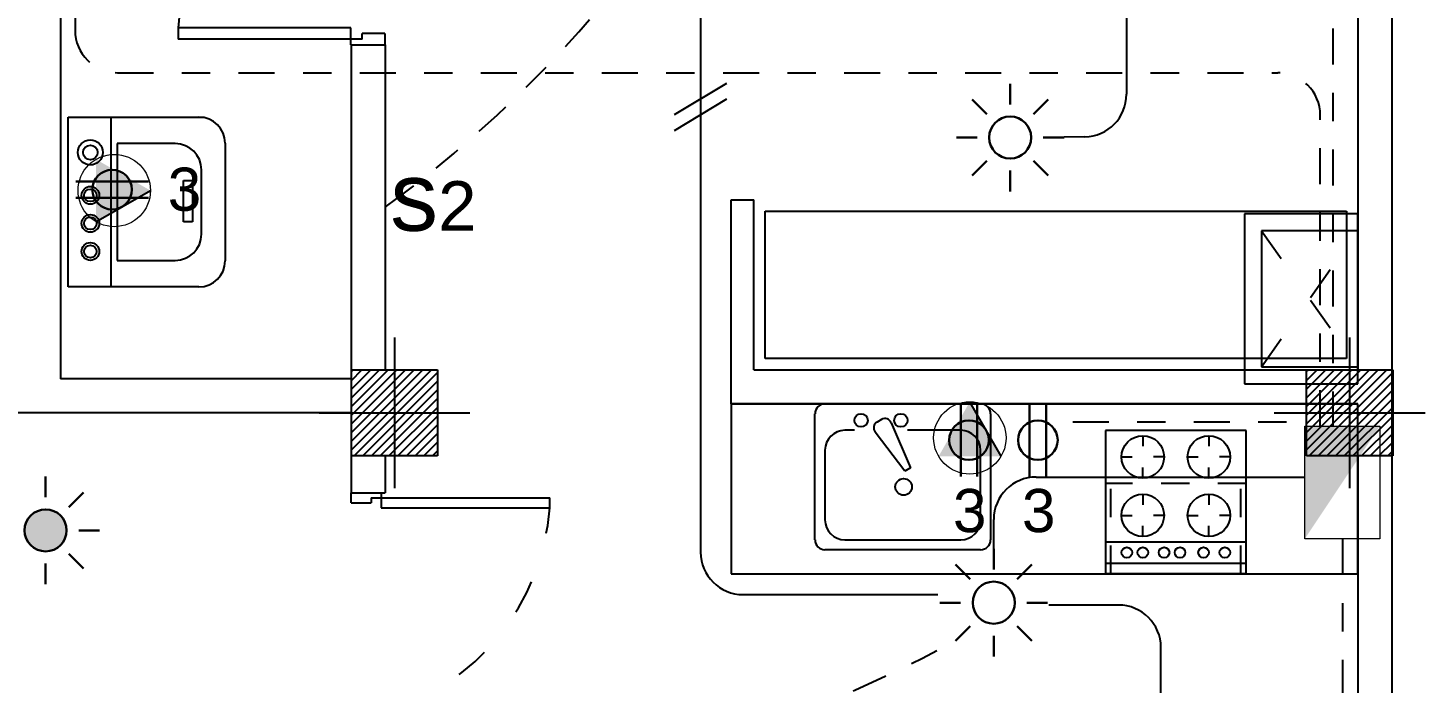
# Model space of a CAD drawing. Extents: x 877.3 to 905.5, y -378.9 to -356.4.
# Drawn here: x 882.188 to 887.115, y -373.016 to -370.705 of the extents above; entities that cross this region are included whole.
import ezdxf

# ---------------------------------------------------------------- set-up
doc = ezdxf.new("R2010")
doc.units = 0
doc.header["$LTSCALE"] = 0.01
for name, pattern in [('ACAD_ISO03W100', [30, 12, -18]), ('DASHDOT', [25.4, 12.7, -6.35, 0, -6.35]), ('HIDDEN', [0.375, 0.25, -0.125]), ('TRAZOS2', [9.525, 6.35, -3.175])]:
    doc.linetypes.add(name, pattern=pattern)
doc.layers.get('0').update_dxf_attribs({"linetype": 'CONTINUOUS'})
doc.styles.add('BARRIOS', font='arial.ttf')

msp = doc.modelspace()

# ---------------------------------------------------------------- hatches: boundary and pattern name
h = msp.add_hatch(color=7)
h.dxf.hatch_style = 1
h.paths.add_polyline_path([(882.6206, -371.2784), (882.4284, -371.1684), (882.4284, -371.3883)])
h = msp.add_hatch(color=7)
h.dxf.hatch_style = 1
h.paths.add_polyline_path([(885.5099, -372.0236), (885.3999, -372.2159), (885.6199, -372.2159)])
at = {"linetype": 'TRAZOS2', "lineweight": 0}
msp.add_hatch(color=7, dxfattribs=at).paths.add_polyline_path([(886.6915, -372.5067), (886.6915, -372.1102), (886.9556, -372.1102)])
at = {"linetype": 'Continuous'}
h = msp.add_hatch(color=7, dxfattribs=at)
h.dxf.hatch_style = 1
h.paths.add_polyline_path([(882.1765, -372.4775, 1), (882.3248, -372.4775, 1)])

# ---------------------------------------------------------------- linework, layer by layer
at = {"color": 7, "linetype": 'Continuous'}
for p, q in [((886.9981, -368.6646), (886.9981, -376.9946)), ((882.3031, -368.7846), (882.3031, -371.9426)), ((886.8781, -368.9686), (886.8781, -371.9106)), ((884.5606, -370.144), (884.5606, -372.5541)), ((886.0623, -370.144), (886.0623, -370.9387)), ((883.3281, -370.7646), (883.3281, -372.3446)), ((883.3281, -370.7646), (883.4481, -370.7646)), ((883.4481, -370.7646), (883.4481, -371.9106)), ((885.9151, -371.0887), (885.7689, -371.0914)), ((884.6681, -372.0306), (884.6681, -371.3106)), ((884.6681, -371.3106), (884.7481, -371.3106)), ((884.7481, -371.9106), (884.7481, -371.3106)), ((884.7881, -371.3506), (886.8381, -371.3506)), ((884.7881, -371.8706), (884.7881, -371.3506)), ((886.8781, -371.3601), (886.4781, -371.3601)), ((886.4781, -371.3601), (886.4781, -371.9601)), ((886.8381, -371.3506), (886.8381, -371.8706)), ((886.8781, -371.9601), (886.8781, -371.3601)), ((886.8781, -371.4201), (886.5381, -371.4201)), ((886.5381, -371.4201), (886.5381, -371.9001)), ((886.8781, -371.9001), (886.8781, -371.4201)), ((884.7481, -371.9106), (886.8781, -371.9106)), ((886.8381, -371.8706), (884.7881, -371.8706)), ((886.5381, -371.9001), (886.8781, -371.9001)), ((883.3281, -371.9426), (882.3031, -371.9426)), ((886.4781, -371.9601), (886.8781, -371.9601)), ((884.6681, -372.0306), (886.8781, -372.0306)), ((886.8781, -372.0306), (884.6681, -372.0306)), ((884.6681, -372.0306), (884.6681, -372.6306)), ((886.8781, -372.6306), (886.8781, -372.0306)), ((883.3281, -372.0626), (881.1531, -372.0626)), ((883.3281, -372.0946), (883.3281, -372.2146)), ((883.4481, -372.2146), (883.4481, -372.3446)), ((886.8781, -372.2146), (886.8781, -376.6906)), ((885.7441, -372.2893), (886.6915, -372.2893)), ((883.3281, -372.3446), (883.4481, -372.3446)), ((885.5941, -372.5427), (885.5941, -372.4393)), ((884.6681, -372.6306), (886.8781, -372.6306)), ((884.7106, -372.7041), (885.3972, -372.7041)), ((886.0337, -372.7409), (885.7887, -372.7409)), ((886.1837, -374.0914), (886.1837, -372.8909))]:
    msp.add_line(p, q, dxfattribs=at)
at = {"color": 7, "linetype": 'DASHDOT'}
for p, q in [((886.7903, -368.9988), (886.7903, -372.1102)), ((882.3545, -369.1456), (882.3545, -370.7127)), ((882.5045, -370.8627), (886.5957, -370.8627)), ((886.7457, -372.1102), (886.7457, -371.0127)), ((885.8727, -372.0939), (886.6971, -372.0939)), ((886.8236, -372.5067), (886.8236, -376.6596))]:
    msp.add_line(p, q, dxfattribs=at)
at = {"color": 7}
for p, q in [((883.3269, -370.7046), (882.7182, -370.7046)), ((882.7182, -370.7046), (882.7182, -370.7446)), ((883.3269, -370.7446), (883.3269, -370.7046)), ((883.3669, -370.7446), (883.3669, -370.7246)), ((883.4469, -370.7246), (883.3669, -370.7246)), ((883.4469, -370.7246), (883.4469, -370.7646)), ((883.3269, -370.7446), (882.7182, -370.7446)), ((883.3669, -370.7446), (883.3269, -370.7446)), ((883.3269, -370.7646), (883.3269, -370.7446)), ((884.468, -371.0102), (884.6531, -370.8992)), ((884.468, -371.0664), (884.6531, -370.9554)), ((882.3303, -371.0192), (882.7914, -371.0192)), ((882.3303, -371.6186), (882.3303, -371.0192)), ((882.3654, -371.0192), (882.8104, -371.0192)), ((882.4816, -371.6186), (882.4816, -371.0192)), ((882.5026, -371.1129), (882.5026, -371.5249)), ((882.7079, -371.1129), (882.5026, -371.1129)), ((882.8836, -371.1114), (882.8836, -371.5264)), ((882.8001, -371.4326), (882.8001, -371.2051)), ((882.7374, -371.3891), (882.7374, -371.2431)), ((882.7374, -371.2431), (882.7687, -371.2431)), ((882.7687, -371.2431), (882.7687, -371.3891)), ((882.4284, -371.3883), (882.6206, -371.2784)), ((882.7687, -371.3891), (882.7374, -371.3891)), ((882.5026, -371.5249), (882.7079, -371.5249)), ((882.7914, -371.6186), (882.3303, -371.6186)), ((883.4809, -371.7966), (883.4809, -372.3286)), ((886.8491, -371.7966), (886.8491, -372.3286)), ((883.3289, -371.9106), (883.6329, -371.9106)), ((883.3289, -372.2146), (883.3289, -371.9106)), ((883.3289, -371.9174), (883.3356, -371.9106)), ((883.3289, -371.9481), (883.3664, -371.9106)), ((883.3289, -371.9788), (883.3971, -371.9106)), ((883.3289, -372.0095), (883.4278, -371.9106)), ((883.3289, -372.0402), (883.4585, -371.9106)), ((883.3289, -372.071), (883.4892, -371.9106)), ((883.3289, -372.1017), (883.5199, -371.9106)), ((883.3289, -372.1324), (883.5506, -371.9106)), ((883.3289, -372.1631), (883.5813, -371.9106)), ((883.3289, -372.1938), (883.6121, -371.9106)), ((883.3289, -371.9106), (883.6329, -371.9106)), ((883.3289, -372.2146), (883.3289, -371.9106)), ((883.6329, -371.9106), (883.6329, -372.2146)), ((883.6329, -371.9106), (883.6329, -372.2146)), ((886.6971, -371.9106), (887.0011, -371.9106)), ((886.6971, -372.2146), (886.6971, -371.9106)), ((886.6971, -371.9174), (886.7039, -371.9106)), ((886.6971, -371.9481), (886.7346, -371.9106)), ((886.6971, -371.9788), (886.7653, -371.9106)), ((886.6971, -372.0095), (886.796, -371.9106)), ((886.6971, -372.0402), (886.8267, -371.9106)), ((886.6971, -372.071), (886.8574, -371.9106)), ((886.6971, -372.1017), (886.8882, -371.9106)), ((886.6971, -372.1324), (886.9189, -371.9106)), ((886.6971, -372.1631), (886.9496, -371.9106)), ((886.6971, -372.1938), (886.9803, -371.9106)), ((886.6971, -371.9106), (887.0011, -371.9106)), ((886.6971, -372.2146), (886.6971, -371.9106)), ((887.0011, -371.9106), (887.0011, -372.2146)), ((887.0011, -371.9106), (887.0011, -372.2146)), ((883.3388, -372.2146), (883.6329, -371.9205)), ((883.3695, -372.2146), (883.6329, -371.9512)), ((886.707, -372.2146), (887.0011, -371.9205)), ((886.7377, -372.2146), (887.0011, -371.9512)), ((883.4002, -372.2146), (883.6329, -371.9819)), ((886.7684, -372.2146), (887.0011, -371.9819)), ((883.4309, -372.2146), (883.6329, -372.0127)), ((883.4616, -372.2146), (883.6329, -372.0434)), ((885.6199, -372.2159), (885.5099, -372.0236)), ((886.7991, -372.2146), (887.0011, -372.0127)), ((886.8299, -372.2146), (887.0011, -372.0434)), ((883.2149, -372.0626), (883.7469, -372.0626)), ((883.4923, -372.2146), (883.6329, -372.0741)), ((883.523, -372.2146), (883.6329, -372.1048)), ((886.5831, -372.0626), (887.1151, -372.0626)), ((886.8606, -372.2146), (887.0011, -372.0741)), ((886.8913, -372.2146), (887.0011, -372.1048)), ((883.5538, -372.2146), (883.6329, -372.1355)), ((886.922, -372.2146), (887.0011, -372.1355)), ((883.5845, -372.2146), (883.6329, -372.1662)), ((883.6152, -372.2146), (883.6329, -372.1969)), ((886.9527, -372.2146), (887.0011, -372.1662)), ((886.9834, -372.2146), (887.0011, -372.1969)), ((883.6329, -372.2146), (883.3289, -372.2146)), ((883.6329, -372.2146), (883.3289, -372.2146)), ((887.0011, -372.2146), (886.6971, -372.2146)), ((887.0011, -372.2146), (886.6971, -372.2146)), ((883.3281, -372.3799), (883.3281, -372.3446)), ((883.4339, -372.3446), (883.4339, -372.3623)), ((883.3281, -372.3799), (883.3986, -372.3799)), ((883.3986, -372.3623), (883.4339, -372.3623)), ((883.3986, -372.3623), (883.3986, -372.3799)), ((883.4339, -372.3623), (884.0287, -372.3623)), ((883.4339, -372.3623), (883.4339, -372.3976)), ((883.4339, -372.3976), (884.0287, -372.3976)), ((884.0287, -372.3976), (884.0287, -372.3623))]:
    msp.add_line(p, q, dxfattribs=at)
at = {"color": 7, "lineweight": 30}
for p, q in [((885.6521, -370.9747), (885.6521, -370.9016)), ((885.5696, -371.0089), (885.5179, -370.9572)), ((885.7347, -371.0089), (885.7864, -370.9572)), ((885.5354, -371.0914), (885.4623, -371.0914)), ((885.7689, -371.0914), (885.842, -371.0914)), ((885.5696, -371.174), (885.5179, -371.2257)), ((885.6521, -371.2082), (885.6521, -371.2813)), ((885.7347, -371.174), (885.7864, -371.2257)), ((882.4852, -371.2461), (882.3569, -371.2461)), ((882.4852, -371.2461), (882.6136, -371.2461)), ((882.4852, -371.3043), (882.3569, -371.3043)), ((882.4852, -371.3043), (882.6136, -371.3043)), ((885.4777, -372.159), (885.4777, -372.0306)), ((885.5358, -372.159), (885.5358, -372.0306)), ((885.7208, -372.159), (885.7208, -372.0306)), ((885.779, -372.159), (885.779, -372.0306)), ((885.4777, -372.159), (885.4777, -372.2874)), ((885.5358, -372.159), (885.5358, -372.2874)), ((885.7208, -372.159), (885.7208, -372.2874)), ((885.779, -372.159), (885.779, -372.2874)), ((882.2507, -372.3608), (882.2507, -372.2877)), ((882.3332, -372.395), (882.3849, -372.3433)), ((882.3674, -372.4775), (882.4405, -372.4775)), ((885.5941, -372.6158), (885.5941, -372.5427)), ((882.2507, -372.5943), (882.2507, -372.6674)), ((882.3332, -372.5601), (882.3849, -372.6118)), ((885.5115, -372.65), (885.4598, -372.5983)), ((885.6766, -372.65), (885.7283, -372.5983)), ((885.4773, -372.7326), (885.4042, -372.7326)), ((885.7108, -372.7326), (885.784, -372.7326)), ((885.5115, -372.8151), (885.4598, -372.8668)), ((885.6766, -372.8151), (885.7283, -372.8668)), ((885.5941, -372.8493), (885.5941, -372.9225))]:
    msp.add_line(p, q, dxfattribs=at)
at = {"color": 7, "linetype": 'ACAD_ISO03W100'}
for p, q in [((886.5381, -371.4201), (886.8781, -371.9001)), ((886.5381, -371.9001), (886.8781, -371.4201))]:
    msp.add_line(p, q, dxfattribs=at)
at = {"color": 7, "linetype": 'ByBlock'}
for p, q in [((884.999, -372.0306), (885.5479, -372.0306)), ((884.9638, -372.5108), (884.9638, -372.0658)), ((885.1989, -372.086), (885.1826, -372.0955)), ((885.2325, -372.0981), (885.3004, -372.2573)), ((885.583, -372.0658), (885.583, -372.5108)), ((885.1029, -372.1243), (885.0692, -372.1243)), ((885.2801, -372.269), (885.1762, -372.1306)), ((885.4776, -372.1243), (885.2903, -372.1243)), ((886.484, -372.1247), (885.9887, -372.1247)), ((885.9887, -372.1247), (885.9887, -372.6306)), ((886.1198, -372.1434), (886.1198, -372.1809)), ((886.3528, -372.1434), (886.3528, -372.1809)), ((886.484, -372.6306), (886.484, -372.1247)), ((884.999, -372.1946), (884.999, -372.4405)), ((885.5479, -372.4405), (885.5479, -372.1946)), ((886.0449, -372.2184), (886.0824, -372.2184)), ((886.1198, -372.2933), (886.1198, -372.2559)), ((886.1948, -372.2184), (886.1573, -372.2184)), ((886.2779, -372.2184), (886.3153, -372.2184)), ((886.3528, -372.2933), (886.3528, -372.2559)), ((886.4278, -372.2184), (886.3903, -372.2184)), ((885.3004, -372.2573), (885.2801, -372.269)), ((886.1198, -372.3496), (886.1198, -372.387)), ((886.3528, -372.3496), (886.3528, -372.387)), ((886.0449, -372.4245), (886.0824, -372.4245)), ((886.1948, -372.4245), (886.1573, -372.4245)), ((886.2779, -372.4245), (886.3153, -372.4245)), ((886.4278, -372.4245), (886.3903, -372.4245)), ((886.1198, -372.4995), (886.1198, -372.462)), ((886.3528, -372.4995), (886.3528, -372.462)), ((885.5479, -372.5459), (884.999, -372.5459)), ((885.0692, -372.5108), (885.1029, -372.5108)), ((885.1029, -372.5108), (885.4776, -372.5108)), ((885.9887, -372.5182), (886.484, -372.5182)), ((885.9887, -372.5932), (886.484, -372.5932)), ((886.484, -372.6306), (885.9887, -372.6306))]:
    msp.add_line(p, q, dxfattribs=at)
at = {"color": 7, "lineweight": 0}
for p, q in [((886.6915, -372.5067), (886.6915, -372.1102)), ((886.6915, -372.1102), (886.9556, -372.1102)), ((886.9556, -372.1102), (886.9556, -372.5067)), ((886.9556, -372.5067), (886.6915, -372.5067))]:
    msp.add_line(p, q, dxfattribs=at)
at = {"color": 7, "linetype": 'HIDDEN'}
for p, q in [((886.484, -372.3121), (885.9887, -372.3121)), ((886.0074, -372.6306), (886.0074, -372.3121)), ((886.4652, -372.6306), (886.4652, -372.3121))]:
    msp.add_line(p, q, dxfattribs=at)
at = {"color": 7, "lineweight": 30}
for centre, radius in [((885.6521, -371.0914), 0.0742), ((882.4852, -371.2752), 0.0698), ((885.5068, -372.159), 0.0698), ((885.7499, -372.159), 0.0698), ((882.2507, -372.4775), 0.0742), ((885.5941, -372.7326), 0.0742)]:
    msp.add_circle(centre, radius, dxfattribs=at)
at = {"color": 7}
for centre, radius in [((882.4086, -371.144), 0.0441), ((882.4086, -371.144), 0.0257), ((882.4086, -371.2953), 0.0313), ((882.4086, -371.2953), 0.0221), ((882.4086, -371.3943), 0.0313), ((882.4086, -371.3943), 0.0221), ((882.4086, -371.4934), 0.0313), ((882.4086, -371.4934), 0.0221)]:
    msp.add_circle(centre, radius, dxfattribs=at)
at = {"color": 7, "lineweight": 15}
for centre in [(882.493, -371.2784), (885.5099, -372.1512)]:
    msp.add_circle(centre, 0.1276, dxfattribs=at)
at = {"color": 7, "linetype": 'ByBlock'}
for centre, radius in [((885.1263, -372.0892), 0.0234), ((885.2668, -372.0892), 0.0234), ((886.1198, -372.2184), 0.075), ((886.3528, -372.2184), 0.075), ((885.2764, -372.324), 0.0293), ((886.1198, -372.4245), 0.075), ((886.3528, -372.4245), 0.075), ((886.0636, -372.5557), 0.0187), ((886.1198, -372.5557), 0.0187), ((886.1948, -372.5557), 0.0187), ((886.251, -372.5557), 0.0187), ((886.3341, -372.5557), 0.0187), ((886.409, -372.5557), 0.0187)]:
    msp.add_circle(centre, radius, dxfattribs=at)
at = {"color": 7, "linetype": 'ACAD_ISO03W100'}
for centre, radius, start, end in [((883.3735, -370.7393), 0.6562, 93.9721, 176.9747), ((883.213, -372.336), 0.818, 286.3147, 355.6824)]:
    msp.add_arc(centre, radius, start, end, dxfattribs=at)
at = {"color": 7, "linetype": 'DASHDOT'}
for centre, radius, start, end in [((880.9246, -367.8703), 4.2884, 306.0467, 327.9805), ((882.5045, -370.7127), 0.15, 180, 270), ((886.5957, -371.0127), 0.15, 0, 90), ((883.1081, -368.5125), 4.9488, 273.9385, 298.3727)]:
    msp.add_arc(centre, radius, start, end, dxfattribs=at)
at = {"color": 7, "linetype": 'Continuous'}
for centre, start, end in [((885.9123, -370.9387), 271.0813, 0), ((885.7441, -372.4393), 90, 180), ((884.7106, -372.5541), 180, 270), ((886.0337, -372.8909), 0, 90)]:
    msp.add_arc(centre, 0.15, start, end, dxfattribs=at)
at = {"color": 7}
for centre, start, end in [((882.7914, -371.1114), 0, 90), ((882.7079, -371.2051), 0, 90), ((882.7079, -371.4326), 270, 0), ((882.7914, -371.5264), 270, 0)]:
    msp.add_arc(centre, 0.0922, start, end, dxfattribs=at)
at = {"color": 7, "linetype": 'ByBlock'}
for centre, radius, start, end in [((884.999, -372.0658), 0.0351, 90, 180), ((885.5479, -372.0658), 0.0351, 0, 90), ((885.1943, -372.1158), 0.0234, 120, 219.4623), ((885.2106, -372.1063), 0.0234, 20.5377, 120), ((885.0692, -372.1946), 0.0703, 90, 180), ((885.4776, -372.1946), 0.0703, 0, 90), ((885.0692, -372.4405), 0.0703, 180, 270), ((885.4776, -372.4405), 0.0703, 270, 0), ((884.999, -372.5108), 0.0351, 180, 270), ((885.5479, -372.5108), 0.0351, 270, 0)]:
    msp.add_arc(centre, radius, start, end, dxfattribs=at)

# ---------------------------------------------------------------- texts
at = {"color": 7, "linetype": 'Continuous', "style": 'BARRIOS'}
for s, height, p in [('3', 0.1523, (882.6814, -371.3498)), ('s', 0.2416, (883.4658, -371.4203)), ('2', 0.1749, (883.6346, -371.4203)), ('3', 0.1523, (885.4503, -372.4836)), ('3', 0.1523, (885.6935, -372.4836))]:
    msp.add_text(s, height=height, dxfattribs=at).set_placement(p)

doc.saveas('drawing.dxf')
